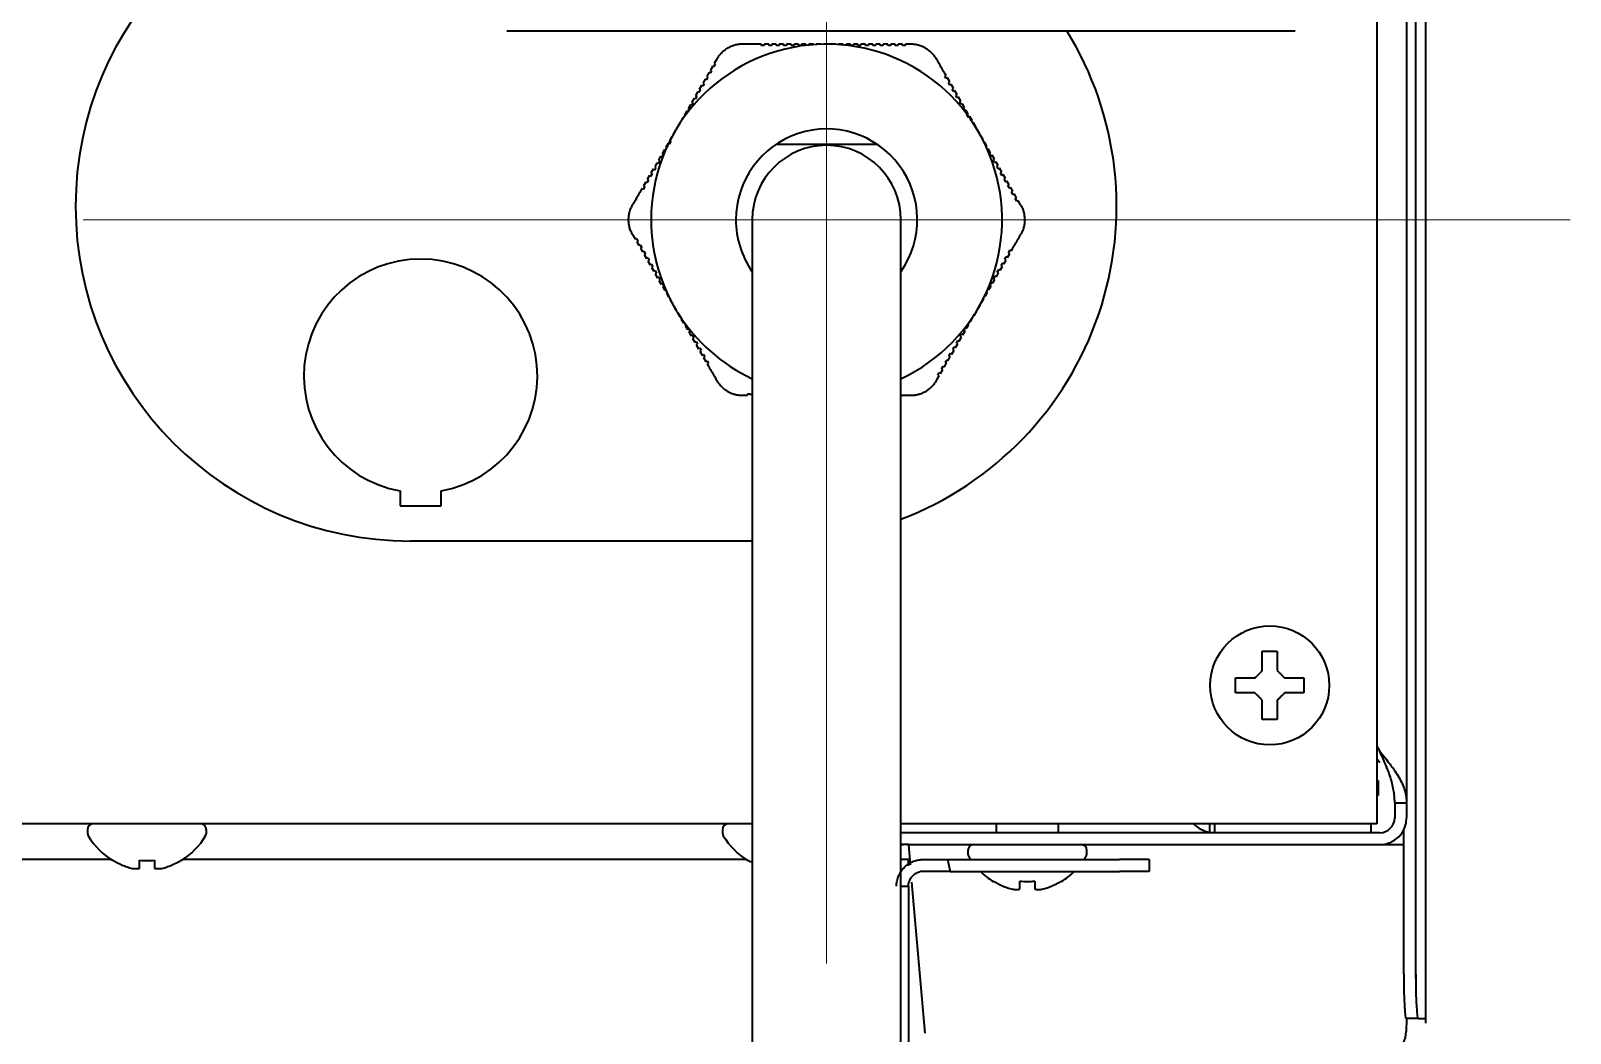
# Model space of a CAD drawing. Extents: x 6327 to 10269, y -393 to 3371.
# Drawn here: x 9085.6 to 9189.1, y 2583.9 to 2651.2 of the extents above; entities that cross this region are included whole.
import ezdxf

# ---------------------------------------------------------------- set-up
doc = ezdxf.new("R2010")
doc.units = 0
doc.header["$LTSCALE"] = 5
doc.layers.get('0').update_dxf_attribs({"linetype": 'CONTINUOUS', "lineweight": 0})
doc.layers.add('1', color=7, linetype='CONTINUOUS', true_color=0xffffff)

msp = doc.modelspace()

# ---------------------------------------------------------------- linework, layer by layer
at = {"color": 1}
for p, q in [((9139.07, 2688.53), (9139.07, 2588.53)), ((9089.07, 2638.53), (9189.07, 2638.53))]:
    msp.add_line(p, q, dxfattribs=at)
at = {"layer": '1', "color": 7, "linetype": 'Continuous', "lineweight": 35}
for p, q in [((9178.07, 3234.73), (9178.07, 2599.33)), ((9179.37, 2584.53), (9179.37, 3233.93)), ((9178.68, 3230.93), (9178.68, 2587.53)), ((9176.07, 2692.72), (9176.07, 2599.73)), ((9117.57, 2651.23), (9170.57, 2651.23)), ((9134.68, 2650.33), (9134.68, 2650.23)), ((9134.88, 2650.23), (9134.68, 2650.23)), ((9135.18, 2650.33), (9134.88, 2650.33)), ((9134.88, 2650.33), (9134.88, 2650.23)), ((9135.18, 2650.33), (9135.18, 2650.23)), ((9135.38, 2650.23), (9135.18, 2650.23)), ((9135.68, 2650.33), (9135.38, 2650.33)), ((9135.38, 2650.33), (9135.38, 2650.23)), ((9135.68, 2650.33), (9135.68, 2650.23)), ((9135.88, 2650.23), (9135.68, 2650.23)), ((9136.18, 2650.33), (9135.88, 2650.33)), ((9135.88, 2650.33), (9135.88, 2650.23)), ((9136.18, 2650.33), (9136.18, 2650.23)), ((9136.38, 2650.23), (9136.18, 2650.23)), ((9136.68, 2650.33), (9136.38, 2650.33)), ((9136.38, 2650.33), (9136.38, 2650.23)), ((9136.68, 2650.33), (9136.68, 2650.23)), ((9136.88, 2650.23), (9136.68, 2650.23)), ((9137.18, 2650.33), (9136.88, 2650.33)), ((9136.88, 2650.33), (9136.88, 2650.23)), ((9137.18, 2650.33), (9137.18, 2650.23)), ((9137.38, 2650.23), (9137.18, 2650.23)), ((9137.68, 2650.33), (9137.38, 2650.33)), ((9137.38, 2650.33), (9137.38, 2650.23)), ((9137.68, 2650.33), (9137.68, 2650.24)), ((9138.18, 2650.33), (9137.88, 2650.33)), ((9137.88, 2650.33), (9137.88, 2650.27)), ((9138.18, 2650.33), (9138.18, 2650.29)), ((9138.68, 2650.33), (9138.38, 2650.33)), ((9138.38, 2650.33), (9138.38, 2650.31)), ((9138.68, 2650.33), (9138.68, 2650.32)), ((9139.18, 2650.33), (9138.88, 2650.33)), ((9138.88, 2650.33), (9138.88, 2650.32)), ((9139.18, 2650.33), (9139.18, 2650.33)), ((9139.68, 2650.33), (9139.38, 2650.33)), ((9139.38, 2650.33), (9139.38, 2650.32)), ((9139.68, 2650.33), (9139.68, 2650.31)), ((9140.18, 2650.33), (9139.88, 2650.33)), ((9139.88, 2650.3), (9139.88, 2650.33)), ((9140.18, 2650.27), (9140.18, 2650.33)), ((9140.68, 2650.33), (9140.38, 2650.33)), ((9140.38, 2650.25), (9140.38, 2650.33)), ((9140.68, 2650.23), (9140.68, 2650.33)), ((9140.88, 2650.23), (9140.68, 2650.23)), ((9141.18, 2650.33), (9140.88, 2650.33)), ((9140.88, 2650.23), (9140.88, 2650.33)), ((9141.18, 2650.23), (9141.18, 2650.33)), ((9141.38, 2650.23), (9141.18, 2650.23)), ((9141.68, 2650.33), (9141.38, 2650.33)), ((9141.38, 2650.23), (9141.38, 2650.33)), ((9141.68, 2650.23), (9141.68, 2650.33)), ((9141.88, 2650.23), (9141.68, 2650.23)), ((9142.18, 2650.33), (9141.88, 2650.33)), ((9141.88, 2650.23), (9141.88, 2650.33)), ((9142.18, 2650.23), (9142.18, 2650.33)), ((9142.38, 2650.23), (9142.18, 2650.23)), ((9142.68, 2650.33), (9142.38, 2650.33)), ((9142.38, 2650.23), (9142.38, 2650.33)), ((9142.68, 2650.23), (9142.68, 2650.33)), ((9142.88, 2650.23), (9142.68, 2650.23)), ((9143.18, 2650.33), (9142.88, 2650.33)), ((9142.88, 2650.23), (9142.88, 2650.33)), ((9143.18, 2650.23), (9143.18, 2650.33)), ((9143.38, 2650.23), (9143.18, 2650.23)), ((9143.68, 2650.33), (9143.38, 2650.33)), ((9143.38, 2650.23), (9143.38, 2650.33)), ((9143.68, 2650.23), (9143.68, 2650.33)), ((9143.88, 2650.23), (9143.68, 2650.23)), ((9144.18, 2650.33), (9143.88, 2650.33)), ((9143.88, 2650.23), (9143.88, 2650.33)), ((9144.18, 2650.23), (9144.18, 2650.33)), ((9144.38, 2650.23), (9144.18, 2650.23)), ((9144.73, 2650.33), (9144.38, 2650.33)), ((9144.38, 2650.23), (9144.38, 2650.33)), ((9131.59, 2648.97), (9131.49, 2648.8)), ((9131.68, 2649.33), (9131.51, 2649.02)), ((9131.59, 2648.97), (9131.51, 2649.02)), ((9130.91, 2647.98), (9130.76, 2647.72)), ((9130.99, 2647.93), (9130.91, 2647.98)), ((9131.09, 2648.11), (9130.99, 2647.93)), ((9131.16, 2648.42), (9131.01, 2648.16)), ((9131.09, 2648.11), (9131.01, 2648.16)), ((9131.24, 2648.37), (9131.16, 2648.42)), ((9131.34, 2648.54), (9131.24, 2648.37)), ((9131.41, 2648.85), (9131.26, 2648.59)), ((9131.34, 2648.54), (9131.26, 2648.59)), ((9131.49, 2648.8), (9131.41, 2648.85)), ((9147.1, 2648.23), (9147.01, 2648.18)), ((9147.11, 2648.01), (9147.01, 2648.18)), ((9147.2, 2648.06), (9147.11, 2648.01)), ((9147.35, 2647.8), (9147.2, 2648.06)), ((9130.41, 2647.12), (9130.26, 2646.86)), ((9130.49, 2647.07), (9130.41, 2647.12)), ((9130.59, 2647.24), (9130.49, 2647.07)), ((9130.66, 2647.55), (9130.51, 2647.29)), ((9130.59, 2647.24), (9130.51, 2647.29)), ((9130.74, 2647.5), (9130.66, 2647.55)), ((9130.84, 2647.67), (9130.74, 2647.5)), ((9130.84, 2647.67), (9130.76, 2647.72)), ((9147.35, 2647.8), (9147.26, 2647.75)), ((9147.36, 2647.57), (9147.26, 2647.75)), ((9147.45, 2647.62), (9147.36, 2647.57)), ((9147.6, 2647.36), (9147.45, 2647.62)), ((9147.6, 2647.36), (9147.51, 2647.31)), ((9147.61, 2647.14), (9147.51, 2647.31)), ((9147.7, 2647.19), (9147.61, 2647.14)), ((9147.85, 2646.93), (9147.7, 2647.19)), ((9147.85, 2646.93), (9147.76, 2646.88)), ((9147.86, 2646.71), (9147.76, 2646.88)), ((9129.84, 2645.94), (9129.74, 2645.77)), ((9129.91, 2646.25), (9129.76, 2645.99)), ((9129.84, 2645.94), (9129.76, 2645.99)), ((9129.99, 2646.2), (9129.91, 2646.25)), ((9130.09, 2646.37), (9129.99, 2646.2)), ((9130.16, 2646.68), (9130.01, 2646.42)), ((9130.09, 2646.37), (9130.01, 2646.42)), ((9130.24, 2646.63), (9130.16, 2646.68)), ((9130.34, 2646.81), (9130.24, 2646.63)), ((9130.34, 2646.81), (9130.26, 2646.86)), ((9147.95, 2646.76), (9147.86, 2646.71)), ((9148.1, 2646.5), (9147.95, 2646.76)), ((9148.1, 2646.5), (9148.01, 2646.45)), ((9148.11, 2646.27), (9148.01, 2646.45)), ((9148.2, 2646.32), (9148.11, 2646.27)), ((9148.35, 2646.06), (9148.2, 2646.32)), ((9148.35, 2646.06), (9148.26, 2646.01)), ((9148.36, 2645.84), (9148.26, 2646.01)), ((9148.45, 2645.89), (9148.36, 2645.84)), ((9148.6, 2645.63), (9148.45, 2645.89)), ((9129.16, 2644.95), (9129.01, 2644.69)), ((9129.17, 2644.94), (9129.16, 2644.95)), ((9129.41, 2645.39), (9129.26, 2645.13)), ((9129.28, 2645.11), (9129.26, 2645.13)), ((9129.45, 2645.36), (9129.41, 2645.39)), ((9129.66, 2645.82), (9129.51, 2645.56)), ((9129.57, 2645.52), (9129.51, 2645.56)), ((9129.74, 2645.77), (9129.66, 2645.82)), ((9148.6, 2645.63), (9148.51, 2645.58)), ((9148.61, 2645.41), (9148.51, 2645.58)), ((9148.7, 2645.46), (9148.64, 2645.43)), ((9148.85, 2645.2), (9148.7, 2645.46)), ((9148.85, 2645.2), (9148.82, 2645.18)), ((9148.95, 2645.03), (9148.93, 2645.02)), ((9149.1, 2644.77), (9148.95, 2645.03)), ((9128.59, 2643.78), (9128.49, 2643.6)), ((9128.66, 2644.09), (9128.51, 2643.83)), ((9128.51, 2643.83), (9128.59, 2643.78)), ((9128.66, 2644.09), (9128.66, 2644.08)), ((9128.91, 2644.52), (9128.76, 2644.26)), ((9128.76, 2644.26), (9128.76, 2644.26)), ((9128.91, 2644.52), (9128.91, 2644.52)), ((9129.01, 2644.69), (9129.01, 2644.69)), ((9149.1, 2644.77), (9149.09, 2644.76)), ((9149.2, 2644.59), (9149.19, 2644.59)), ((9149.35, 2644.33), (9149.2, 2644.59)), ((9149.35, 2644.33), (9149.35, 2644.33)), ((9149.45, 2644.16), (9149.44, 2644.16)), ((9149.6, 2643.9), (9149.45, 2644.16)), ((9149.58, 2643.89), (9149.6, 2643.9)), ((9127.91, 2642.79), (9127.76, 2642.53)), ((9127.91, 2642.79), (9127.99, 2642.74)), ((9128.09, 2642.91), (9127.99, 2642.74)), ((9128.16, 2643.22), (9128.01, 2642.96)), ((9128.01, 2642.96), (9128.09, 2642.91)), ((9128.16, 2643.22), (9128.23, 2643.18)), ((9128.41, 2643.65), (9128.26, 2643.39)), ((9128.26, 2643.39), (9128.31, 2643.36)), ((9128.41, 2643.65), (9128.49, 2643.6)), ((9142.49, 2643.58), (9135.65, 2643.58)), ((9149.67, 2643.71), (9149.7, 2643.73)), ((9149.85, 2643.47), (9149.7, 2643.73)), ((9149.8, 2643.44), (9149.85, 2643.47)), ((9149.88, 2643.26), (9149.95, 2643.29)), ((9150.1, 2643.03), (9149.95, 2643.29)), ((9150.01, 2642.98), (9150.1, 2643.03)), ((9150.11, 2642.81), (9150.01, 2642.98)), ((9150.11, 2642.81), (9150.2, 2642.86)), ((9150.35, 2642.6), (9150.2, 2642.86)), ((9127.41, 2641.92), (9127.26, 2641.66)), ((9127.41, 2641.92), (9127.49, 2641.87)), ((9127.59, 2642.04), (9127.49, 2641.87)), ((9127.66, 2642.35), (9127.51, 2642.09)), ((9127.51, 2642.09), (9127.59, 2642.04)), ((9127.66, 2642.35), (9127.74, 2642.3)), ((9127.84, 2642.48), (9127.74, 2642.3)), ((9127.76, 2642.53), (9127.84, 2642.48)), ((9150.26, 2642.55), (9150.35, 2642.6)), ((9150.36, 2642.38), (9150.26, 2642.55)), ((9150.36, 2642.38), (9150.45, 2642.43)), ((9150.6, 2642.17), (9150.45, 2642.43)), ((9150.51, 2642.12), (9150.6, 2642.17)), ((9150.61, 2641.94), (9150.51, 2642.12)), ((9150.61, 2641.94), (9150.7, 2641.99)), ((9150.85, 2641.73), (9150.7, 2641.99)), ((9150.76, 2641.68), (9150.85, 2641.73)), ((9126.84, 2640.75), (9126.74, 2640.57)), ((9126.91, 2641.06), (9126.76, 2640.8)), ((9126.76, 2640.8), (9126.84, 2640.75)), ((9126.91, 2641.06), (9126.99, 2641.01)), ((9127.09, 2641.18), (9126.99, 2641.01)), ((9127.16, 2641.49), (9127.01, 2641.23)), ((9127.01, 2641.23), (9127.09, 2641.18)), ((9127.16, 2641.49), (9127.24, 2641.44)), ((9127.34, 2641.61), (9127.24, 2641.44)), ((9127.26, 2641.66), (9127.34, 2641.61)), ((9150.86, 2641.51), (9150.76, 2641.68)), ((9150.86, 2641.51), (9150.95, 2641.56)), ((9151.1, 2641.3), (9150.95, 2641.56)), ((9151.01, 2641.25), (9151.1, 2641.3)), ((9151.11, 2641.08), (9151.01, 2641.25)), ((9151.11, 2641.08), (9151.2, 2641.13)), ((9151.35, 2640.87), (9151.2, 2641.13)), ((9151.26, 2640.82), (9151.35, 2640.87)), ((9151.36, 2640.65), (9151.26, 2640.82)), ((9151.36, 2640.65), (9151.45, 2640.7)), ((9151.6, 2640.44), (9151.45, 2640.7)), ((9126.66, 2640.62), (9126.74, 2640.57)), ((9151.51, 2640.39), (9151.6, 2640.44)), ((9151.61, 2640.21), (9151.51, 2640.39)), ((9151.61, 2640.21), (9151.7, 2640.26)), ((9151.85, 2640), (9151.7, 2640.26)), ((9151.76, 2639.95), (9151.85, 2640)), ((9151.86, 2639.78), (9151.76, 2639.95)), ((9151.86, 2639.78), (9151.95, 2639.83)), ((9152.12, 2639.53), (9151.95, 2639.83)), ((9134.07, 2638.53), (9134.07, 2588.53)), ((9144.07, 2588.53), (9144.07, 2638.53)), ((9126.02, 2637.53), (9126.2, 2637.22)), ((9126.29, 2637.27), (9126.2, 2637.22)), ((9126.29, 2637.27), (9126.39, 2637.1)), ((9126.39, 2637.1), (9126.3, 2637.05)), ((9126.3, 2637.05), (9126.45, 2636.79)), ((9126.54, 2636.84), (9126.45, 2636.79)), ((9126.54, 2636.84), (9126.64, 2636.67)), ((9126.64, 2636.67), (9126.55, 2636.62)), ((9126.55, 2636.62), (9126.7, 2636.36)), ((9126.79, 2636.41), (9126.7, 2636.36)), ((9126.79, 2636.41), (9126.89, 2636.23)), ((9126.89, 2636.23), (9126.8, 2636.18)), ((9126.8, 2636.18), (9126.95, 2635.92)), ((9127.04, 2635.97), (9126.95, 2635.92)), ((9127.04, 2635.97), (9127.14, 2635.8)), ((9127.14, 2635.8), (9127.05, 2635.75)), ((9127.05, 2635.75), (9127.2, 2635.49)), ((9127.29, 2635.54), (9127.2, 2635.49)), ((9127.29, 2635.54), (9127.39, 2635.37)), ((9150.8, 2635.44), (9150.9, 2635.61)), ((9150.99, 2635.56), (9150.9, 2635.61)), ((9150.99, 2635.56), (9151.14, 2635.82)), ((9151.05, 2635.87), (9151.15, 2636.05)), ((9151.14, 2635.82), (9151.05, 2635.87)), ((9151.24, 2636), (9151.15, 2636.05)), ((9151.24, 2636), (9151.39, 2636.26)), ((9151.3, 2636.31), (9151.4, 2636.48)), ((9151.39, 2636.26), (9151.3, 2636.31)), ((9151.49, 2636.43), (9151.4, 2636.48)), ((9127.39, 2635.37), (9127.3, 2635.32)), ((9127.3, 2635.32), (9127.45, 2635.06)), ((9127.54, 2635.11), (9127.45, 2635.06)), ((9127.54, 2635.11), (9127.64, 2634.93)), ((9127.64, 2634.93), (9127.55, 2634.88)), ((9127.55, 2634.88), (9127.7, 2634.62)), ((9127.79, 2634.67), (9127.7, 2634.62)), ((9127.79, 2634.67), (9127.89, 2634.5)), ((9127.89, 2634.5), (9127.8, 2634.45)), ((9127.8, 2634.45), (9127.95, 2634.19)), ((9150.24, 2634.26), (9150.39, 2634.52)), ((9150.3, 2634.57), (9150.4, 2634.75)), ((9150.39, 2634.52), (9150.3, 2634.57)), ((9150.49, 2634.7), (9150.4, 2634.75)), ((9150.49, 2634.7), (9150.64, 2634.96)), ((9150.55, 2635.01), (9150.65, 2635.18)), ((9150.64, 2634.96), (9150.55, 2635.01)), ((9150.74, 2635.13), (9150.65, 2635.18)), ((9150.74, 2635.13), (9150.89, 2635.39)), ((9150.89, 2635.39), (9150.8, 2635.44)), ((9128.04, 2634.24), (9127.95, 2634.19)), ((9128.04, 2634.24), (9128.14, 2634.07)), ((9128.14, 2634.07), (9128.05, 2634.02)), ((9128.05, 2634.02), (9128.2, 2633.76)), ((9128.26, 2633.8), (9128.2, 2633.76)), ((9128.34, 2633.61), (9128.3, 2633.59)), ((9128.3, 2633.59), (9128.45, 2633.33)), ((9149.74, 2633.4), (9149.71, 2633.42)), ((9149.74, 2633.4), (9149.89, 2633.66)), ((9149.89, 2633.66), (9149.84, 2633.69)), ((9149.99, 2633.83), (9149.92, 2633.87)), ((9149.99, 2633.83), (9150.14, 2634.09)), ((9150.05, 2634.14), (9150.15, 2634.31)), ((9150.14, 2634.09), (9150.05, 2634.14)), ((9150.24, 2634.26), (9150.15, 2634.31)), ((9128.47, 2633.34), (9128.45, 2633.33)), ((9128.56, 2633.16), (9128.55, 2633.15)), ((9128.55, 2633.15), (9128.7, 2632.89)), ((9128.7, 2632.89), (9128.7, 2632.89)), ((9128.8, 2632.72), (9128.8, 2632.72)), ((9128.8, 2632.72), (9128.95, 2632.46)), ((9128.95, 2632.46), (9128.95, 2632.46)), ((9149.24, 2632.53), (9149.39, 2632.79)), ((9149.24, 2632.53), (9149.24, 2632.53)), ((9149.39, 2632.79), (9149.39, 2632.79)), ((9149.49, 2632.97), (9149.48, 2632.97)), ((9149.49, 2632.97), (9149.64, 2633.23)), ((9149.64, 2633.23), (9149.62, 2633.24)), ((9129.05, 2632.29), (9129.06, 2632.29)), ((9129.05, 2632.29), (9129.2, 2632.03)), ((9129.2, 2632.03), (9129.22, 2632.04)), ((9129.3, 2631.85), (9129.33, 2631.87)), ((9129.3, 2631.85), (9129.45, 2631.59)), ((9129.45, 2631.59), (9129.5, 2631.62)), ((9129.55, 2631.42), (9129.62, 2631.46)), ((9129.55, 2631.42), (9129.7, 2631.16)), ((9148.49, 2631.23), (9148.64, 2631.49)), ((9148.57, 2631.53), (9148.64, 2631.49)), ((9148.69, 2631.69), (9148.74, 2631.67)), ((9148.74, 2631.67), (9148.89, 2631.93)), ((9148.86, 2631.94), (9148.89, 2631.93)), ((9148.9, 2632.15), (9148.99, 2632.1)), ((9148.99, 2632.1), (9149.14, 2632.36)), ((9149.14, 2632.36), (9149.13, 2632.36)), ((9129.7, 2631.16), (9129.79, 2631.21)), ((9129.79, 2631.21), (9129.89, 2631.04)), ((9129.8, 2630.99), (9129.89, 2631.04)), ((9129.8, 2630.99), (9129.95, 2630.73)), ((9129.95, 2630.73), (9130.04, 2630.78)), ((9130.04, 2630.78), (9130.14, 2630.6)), ((9130.05, 2630.55), (9130.14, 2630.6)), ((9130.05, 2630.55), (9130.2, 2630.29)), ((9130.2, 2630.29), (9130.29, 2630.34)), ((9130.29, 2630.34), (9130.39, 2630.17)), ((9147.8, 2630.24), (9147.9, 2630.42)), ((9147.9, 2630.42), (9147.99, 2630.37)), ((9147.99, 2630.37), (9148.14, 2630.63)), ((9148.05, 2630.68), (9148.15, 2630.85)), ((9148.05, 2630.68), (9148.14, 2630.63)), ((9148.15, 2630.85), (9148.24, 2630.8)), ((9148.24, 2630.8), (9148.39, 2631.06)), ((9148.3, 2631.11), (9148.4, 2631.28)), ((9148.3, 2631.11), (9148.39, 2631.06)), ((9148.4, 2631.28), (9148.49, 2631.23)), ((9130.3, 2630.12), (9130.39, 2630.17)), ((9130.3, 2630.12), (9130.45, 2629.86)), ((9130.45, 2629.86), (9130.54, 2629.91)), ((9130.54, 2629.91), (9130.64, 2629.74)), ((9130.55, 2629.69), (9130.64, 2629.74)), ((9130.55, 2629.69), (9130.7, 2629.43)), ((9130.7, 2629.43), (9130.79, 2629.48)), ((9130.79, 2629.48), (9130.89, 2629.31)), ((9130.8, 2629.26), (9130.89, 2629.31)), ((9147.24, 2629.07), (9147.39, 2629.33)), ((9147.3, 2629.38), (9147.4, 2629.55)), ((9147.3, 2629.38), (9147.39, 2629.33)), ((9147.4, 2629.55), (9147.49, 2629.5)), ((9147.49, 2629.5), (9147.64, 2629.76)), ((9147.55, 2629.81), (9147.65, 2629.98)), ((9147.55, 2629.81), (9147.64, 2629.76)), ((9147.65, 2629.98), (9147.74, 2629.93)), ((9147.74, 2629.93), (9147.89, 2630.19)), ((9147.8, 2630.24), (9147.89, 2630.19)), ((9130.8, 2629.26), (9130.95, 2629)), ((9130.95, 2629), (9131.04, 2629.05)), ((9131.04, 2629.05), (9131.14, 2628.87)), ((9131.05, 2628.82), (9131.14, 2628.87)), ((9146.55, 2628.08), (9146.65, 2628.25)), ((9146.65, 2628.25), (9146.74, 2628.2)), ((9146.74, 2628.2), (9146.89, 2628.46)), ((9146.8, 2628.51), (9146.9, 2628.69)), ((9146.8, 2628.51), (9146.89, 2628.46)), ((9146.9, 2628.69), (9146.99, 2628.64)), ((9146.99, 2628.64), (9147.14, 2628.9)), ((9147.05, 2628.95), (9147.15, 2629.12)), ((9147.05, 2628.95), (9147.14, 2628.9)), ((9147.15, 2629.12), (9147.24, 2629.07)), ((9146.46, 2627.73), (9146.64, 2628.03)), ((9146.55, 2628.08), (9146.64, 2628.03)), ((9133.41, 2626.73), (9133.76, 2626.73)), ((9133.76, 2626.83), (9133.76, 2626.73)), ((9133.76, 2626.83), (9133.96, 2626.83)), ((9133.96, 2626.83), (9133.96, 2626.73)), ((9110.4, 2620.3), (9110.4, 2619.3)), ((9113.15, 2619.3), (9113.15, 2620.3)), ((9110.4, 2619.3), (9113.15, 2619.3)), ((9134.07, 2616.93), (9111.07, 2616.93)), ((9166.57, 2607.23), (9166.57, 2607.73)), ((9171.17, 2607.73), (9171.17, 2607.23)), ((9166.57, 2606.73), (9166.57, 2607.23)), ((9171.17, 2607.23), (9171.17, 2606.73)), ((9176.07, 2603.14), (9176.27, 2602.79)), ((9176.27, 2602.03), (9176.07, 2602.3)), ((9176.07, 2600.83), (9176.17, 2600.83)), ((9176.17, 2600.83), (9176.17, 2599.83)), ((9176.17, 2599.83), (9176.07, 2599.83)), ((9176.07, 2599.73), (9176.07, 2597.93)), ((9177.27, 2599.33), (9177.27, 2598.33)), ((9177.27, 2599.33), (9178.07, 2599.33)), ((9178.07, 2599.33), (9178.07, 2598.33)), ((9134.06, 2597.93), (8717.37, 2597.93)), ((9089.37, 2597.53), (9089.37, 2597.33)), ((9097.37, 2597.33), (9097.37, 2597.53)), ((9132.07, 2597.53), (9132.07, 2597.33)), ((9176.07, 2597.93), (9144.06, 2597.93)), ((9144.57, 2597.33), (9144.07, 2597.33)), ((9176.27, 2597.33), (9144.57, 2597.33)), ((9150.47, 2597.93), (9150.47, 2597.33)), ((9154.67, 2597.33), (9154.67, 2597.93)), ((9165.17, 2597.33), (9165.17, 2597.93)), ((9175.67, 2597.93), (9175.67, 2597.33)), ((9177.88, 2587.83), (9177.88, 2597.53)), ((9144.57, 2596.53), (9144.07, 2596.53)), ((9144.57, 2596.53), (9144.69, 2595.17)), ((9144.57, 2596.53), (9176.27, 2596.53)), ((9176.27, 2596.53), (9177.88, 2596.53)), ((9090.94, 2595.53), (8834.5, 2595.53)), ((9091.07, 2595.45), (9091.07, 2595.48)), ((9095.67, 2595.48), (9095.67, 2595.45)), ((9133.64, 2595.53), (9095.79, 2595.53)), ((9133.77, 2595.45), (9133.77, 2595.48)), ((9144.57, 2595.53), (9144.07, 2595.53)), ((9144.57, 2595.1), (9144.57, 2595.53)), ((9147.21, 2595.53), (9158.77, 2595.53)), ((9148.57, 2596.13), (9148.57, 2595.93)), ((9156.57, 2595.93), (9156.57, 2596.13)), ((9160.77, 2595.53), (9158.77, 2595.53)), ((9160.77, 2595.53), (9160.77, 2594.73)), ((9147.39, 2594.73), (9158.77, 2594.73)), ((9150.27, 2594.05), (9150.27, 2594.08)), ((9154.87, 2594.08), (9154.87, 2594.05)), ((9160.77, 2594.73), (9158.77, 2594.73)), ((9144.07, 2593.73), (9144.57, 2593.73)), ((9144.57, 2593.73), (9144.57, 2582.33)), ((9144.79, 2594), (9145.68, 2583.85)), ((9134.07, 2588.53), (9134.07, 2568.53)), ((9144.07, 2568.53), (9144.07, 2588.53)), ((9178.84, 2584.83), (9178.04, 2584.83)), ((9178.06, 2583.95), (9178.09, 2584.83)), ((9178.84, 2584.83), (9179.37, 2584.83)), ((9179.37, 2584.83), (9179.37, 2584.83)), ((9178.06, 2583.95), (9178.06, 2583.96))]:
    msp.add_line(p, q, dxfattribs=at)
msp.add_circle((9168.87, 2607.23), 4, dxfattribs=at)
for centre, radius, start, end in [((9111.07, 2639.43), 22.5, 90, 270), ((9136.07, 2639.43), 22.5, 290.8294, 31.6294), ((9139.07, 2638.53), 11.8, 295.0707, 180), ((9139.07, 2638.53), 6.1, 325.0574, 180), ((9139.07, 2638.53), 5, 360, 179.9999), ((9139.07, 2638.53), 11.8, 180, 244.935), ((9139.07, 2638.53), 6.1, 180, 214.9482), ((9111.77, 2628.03), 7.85, 280.0879, 259.9121), ((9176.27, 2598.33), 1.8, 270, 0), ((9176.27, 2598.33), 1, 270, 0), ((9089.77, 2597.53), 0.4, 90, 180), ((9089.77, 2597.33), 0.4, 180, 210.3012), ((9096.97, 2597.53), 0.4, 0, 90), ((9096.97, 2597.33), 0.4, 329.6988, 0), ((9132.47, 2597.53), 0.4, 90, 180), ((9132.47, 2597.33), 0.4, 180, 210.3012), ((9165.17, 2599.33), 2, 224.4275, 260.5484), ((9093.57, 2599.55), 4.8, 210.3012, 238.6273), ((9093.17, 2599.55), 4.8, 301.3727, 329.6988), ((9136.27, 2599.55), 4.8, 210.3012, 238.6273), ((9144.37, 2595.53), 1, 90, 107.458), ((9148.97, 2596.13), 0.4, 90, 180), ((9156.17, 2596.13), 0.4, 0, 90), ((9176.99, 2601.78), 30.43, 191.8542, 193.3979), ((9148.97, 2595.93), 0.4, 180, 210.3012), ((9152.77, 2598.15), 4.8, 210.3012, 213.0819), ((9152.37, 2598.15), 4.8, 326.9181, 329.6988), ((9156.17, 2595.93), 0.4, 329.6988, 0), ((9152.77, 2598.15), 4.8, 225.4383, 238.6273), ((9152.37, 2598.15), 4.8, 301.3727, 314.5617)]:
    msp.add_arc(centre, radius, start, end, dxfattribs=at)
for centre, major_axis, ratio, start_param, end_param in [((9178.04, 2587.83), (0, -3), 0.052336, 4.712389, 6.283185), ((9178.84, 2587.83), (0, 3), 0.052336, 1.570796, 3.141593), ((9176, 2584.03), (2.05, 0), 0.974464, 4.712389, 6.248279)]:
    msp.add_ellipse(centre, major_axis=major_axis, ratio=ratio, start_param=start_param, end_param=end_param, dxfattribs=at)
for points, knots in [([(9133.41, 2650.33), (9133.33, 2650.33), (9133.25, 2650.32), (9133.08, 2650.3), (9132.99, 2650.28), (9132.89, 2650.26), (9132.87, 2650.25), (9132.82, 2650.24), (9132.76, 2650.22), (9132.7, 2650.19), (9132.57, 2650.14), (9132.49, 2650.1), (9132.4, 2650.05), (9132.38, 2650.04), (9132.34, 2650.01), (9132.28, 2649.98), (9132.23, 2649.94), (9132.12, 2649.85), (9132.06, 2649.8), (9131.98, 2649.72), (9131.96, 2649.7), (9131.93, 2649.67), (9131.89, 2649.62), (9131.85, 2649.57), (9131.77, 2649.47), (9131.72, 2649.4), (9131.68, 2649.33)], [0, 0, 0, 0, 0.125, 0.125, 0.25, 0.25, 0.28125, 0.28125, 0.3125, 0.375, 0.375, 0.5, 0.5, 0.53125, 0.53125, 0.5625, 0.625, 0.625, 0.75, 0.75, 0.78125, 0.78125, 0.8125, 0.875, 0.875, 1, 1, 1, 1]), ([(9146.46, 2649.33), (9146.42, 2649.4), (9146.37, 2649.47), (9146.27, 2649.6), (9146.22, 2649.67), (9146.14, 2649.75), (9146.12, 2649.76), (9146.09, 2649.79), (9146.04, 2649.84), (9145.99, 2649.88), (9145.88, 2649.96), (9145.81, 2650.01), (9145.71, 2650.07), (9145.69, 2650.08), (9145.65, 2650.1), (9145.59, 2650.13), (9145.53, 2650.16), (9145.41, 2650.21), (9145.32, 2650.24), (9145.22, 2650.27), (9145.2, 2650.27), (9145.15, 2650.28), (9145.09, 2650.29), (9145.02, 2650.3), (9144.9, 2650.32), (9144.81, 2650.33), (9144.73, 2650.33)], [0, 0, 0, 0, 0.125, 0.125, 0.25, 0.25, 0.28125, 0.28125, 0.3125, 0.375, 0.375, 0.5, 0.5, 0.53125, 0.53125, 0.5625, 0.625, 0.625, 0.75, 0.75, 0.78125, 0.78125, 0.8125, 0.875, 0.875, 1, 1, 1, 1]), ([(9126.02, 2637.53), (9125.98, 2637.6), (9125.95, 2637.67), (9125.88, 2637.83), (9125.85, 2637.91), (9125.82, 2638.02), (9125.82, 2638.04), (9125.81, 2638.08), (9125.79, 2638.15), (9125.78, 2638.21), (9125.76, 2638.35), (9125.76, 2638.44), (9125.76, 2638.62), (9125.76, 2638.71), (9125.79, 2638.88), (9125.8, 2638.97), (9125.83, 2639.08), (9125.84, 2639.1), (9125.85, 2639.14), (9125.87, 2639.2), (9125.9, 2639.26), (9125.95, 2639.38), (9125.98, 2639.45), (9126.02, 2639.53)], [0, 0, 0, 0, 0.125, 0.125, 0.25, 0.25, 0.28125, 0.28125, 0.3125, 0.375, 0.375, 0.5, 0.5, 0.625, 0.625, 0.75, 0.75, 0.78125, 0.78125, 0.8125, 0.875, 0.875, 1, 1, 1, 1]), ([(9152.12, 2639.53), (9152.16, 2639.45), (9152.2, 2639.38), (9152.27, 2639.22), (9152.29, 2639.14), (9152.32, 2639.03), (9152.33, 2639.01), (9152.34, 2638.97), (9152.35, 2638.9), (9152.36, 2638.84), (9152.38, 2638.71), (9152.39, 2638.62), (9152.39, 2638.44), (9152.38, 2638.35), (9152.36, 2638.17), (9152.34, 2638.08), (9152.31, 2637.98), (9152.31, 2637.96), (9152.29, 2637.91), (9152.27, 2637.85), (9152.25, 2637.79), (9152.2, 2637.67), (9152.16, 2637.6), (9152.12, 2637.53)], [0, 0, 0, 0, 0.125, 0.125, 0.25, 0.25, 0.28125, 0.28125, 0.3125, 0.375, 0.375, 0.5, 0.5, 0.625, 0.625, 0.75, 0.75, 0.78125, 0.78125, 0.8125, 0.875, 0.875, 1, 1, 1, 1]), ([(9131.68, 2627.73), (9131.72, 2627.65), (9131.77, 2627.58), (9131.87, 2627.45), (9131.93, 2627.38), (9132.01, 2627.3), (9132.02, 2627.29), (9132.06, 2627.26), (9132.1, 2627.21), (9132.16, 2627.17), (9132.26, 2627.09), (9132.34, 2627.04), (9132.43, 2626.98), (9132.45, 2626.97), (9132.49, 2626.95), (9132.55, 2626.92), (9132.61, 2626.89), (9132.74, 2626.84), (9132.82, 2626.81), (9132.93, 2626.79), (9132.95, 2626.78), (9132.99, 2626.77), (9133.06, 2626.76), (9133.12, 2626.75), (9133.25, 2626.73), (9133.33, 2626.73), (9133.41, 2626.73)], [0, 0, 0, 0, 0.125, 0.125, 0.25, 0.25, 0.28125, 0.28125, 0.3125, 0.375, 0.375, 0.5, 0.5, 0.53125, 0.53125, 0.5625, 0.625, 0.625, 0.75, 0.75, 0.78125, 0.78125, 0.8125, 0.875, 0.875, 1, 1, 1, 1]), ([(9144.73, 2626.73), (9144.81, 2626.73), (9144.9, 2626.73), (9145.07, 2626.75), (9145.15, 2626.77), (9145.26, 2626.8), (9145.28, 2626.8), (9145.32, 2626.82), (9145.39, 2626.84), (9145.45, 2626.86), (9145.57, 2626.91), (9145.65, 2626.95), (9145.75, 2627), (9145.77, 2627.02), (9145.81, 2627.04), (9145.86, 2627.08), (9145.92, 2627.12), (9146.02, 2627.2), (9146.09, 2627.26), (9146.17, 2627.34), (9146.18, 2627.35), (9146.21, 2627.38), (9146.26, 2627.43), (9146.3, 2627.48), (9146.37, 2627.58), (9146.42, 2627.65), (9146.46, 2627.73)], [0, 0, 0, 0, 0.125, 0.125, 0.25, 0.25, 0.28125, 0.28125, 0.3125, 0.375, 0.375, 0.5, 0.5, 0.53125, 0.53125, 0.5625, 0.625, 0.625, 0.75, 0.75, 0.78125, 0.78125, 0.8125, 0.875, 0.875, 1, 1, 1, 1]), ([(9144.07, 2626.73), (9144.15, 2626.73), (9144.37, 2626.73), (9144.59, 2626.73), (9144.73, 2626.73)], [0, 0, 0, 0, 0.349241, 1, 1, 1, 1]), ([(9169.37, 2609.53), (9169.37, 2609.32), (9169.37, 2609.11), (9169.37, 2608.79), (9169.37, 2608.68), (9169.37, 2608.45), (9169.37, 2608.34), (9169.37, 2608.23)], [0, 0, 0, 0, 0.5, 0.5, 0.75, 0.75, 1, 1, 1, 1]), ([(9166.57, 2607.73), (9166.78, 2607.73), (9166.99, 2607.73), (9167.31, 2607.73), (9167.42, 2607.73), (9167.64, 2607.73), (9167.76, 2607.73), (9167.87, 2607.73)], [0, 0, 0, 0, 0.5, 0.5, 0.75, 0.75, 1, 1, 1, 1]), ([(9171.17, 2606.73), (9170.97, 2606.73), (9170.76, 2606.73), (9170.44, 2606.73), (9170.33, 2606.73), (9170.1, 2606.73), (9169.99, 2606.73), (9169.87, 2606.73)], [0, 0, 0, 0, 0.5, 0.5, 0.75, 0.75, 1, 1, 1, 1]), ([(9168.37, 2604.93), (9168.37, 2605.13), (9168.37, 2605.34), (9168.37, 2605.66), (9168.37, 2605.77), (9168.37, 2606), (9168.37, 2606.11), (9168.37, 2606.23)], [0, 0, 0, 0, 0.5, 0.5, 0.75, 0.75, 1, 1, 1, 1]), ([(9177.27, 2599.33), (9177.27, 2599.36), (9177.27, 2599.4), (9177.27, 2599.47), (9177.27, 2599.51), (9177.26, 2599.62), (9177.26, 2599.69), (9177.24, 2599.91), (9177.22, 2600.05), (9177.15, 2600.48), (9177.07, 2600.77), (9176.89, 2601.35), (9176.78, 2601.64), (9176.6, 2602.07), (9176.53, 2602.21), (9176.44, 2602.43), (9176.4, 2602.5), (9176.34, 2602.65), (9176.31, 2602.72), (9176.27, 2602.79)], [0, 0, 0, 0, 0.03125, 0.03125, 0.0625, 0.0625, 0.125, 0.125, 0.25, 0.25, 0.5, 0.5, 0.75, 0.75, 0.875, 0.875, 0.9375, 0.9375, 1, 1, 1, 1]), ([(9176.27, 2602.79), (9176.3, 2602.75), (9176.33, 2602.72), (9176.39, 2602.65), (9176.48, 2602.54), (9176.57, 2602.43), (9176.74, 2602.21), (9176.85, 2602.07), (9177.01, 2601.85), (9177.07, 2601.78), (9177.15, 2601.67), (9177.17, 2601.64), (9177.22, 2601.57), (9177.25, 2601.53), (9177.37, 2601.35), (9177.46, 2601.2), (9177.63, 2600.91), (9177.71, 2600.77), (9177.84, 2600.48), (9177.89, 2600.34), (9177.96, 2600.12), (9177.98, 2600.05), (9178, 2599.94), (9178.01, 2599.9), (9178.03, 2599.83), (9178.03, 2599.79), (9178.06, 2599.61), (9178.07, 2599.47), (9178.07, 2599.33)], [0, 0, 0, 0, 0.03125, 0.03125, 0.0625, 0.125, 0.125, 0.25, 0.25, 0.3125, 0.3125, 0.34375, 0.34375, 0.375, 0.375, 0.5, 0.5, 0.625, 0.625, 0.75, 0.75, 0.8125, 0.8125, 0.84375, 0.84375, 0.875, 0.875, 1, 1, 1, 1]), ([(9164.84, 2597.35), (9164.84, 2597.37), (9164.84, 2597.42), (9164.84, 2597.48), (9164.84, 2597.55), (9164.84, 2597.61), (9164.84, 2597.67), (9164.84, 2597.73), (9164.84, 2597.78), (9164.84, 2597.83), (9164.84, 2597.88), (9164.84, 2597.91), (9164.84, 2597.93)], [0, 0, 0, 0, 0.113357, 0.226731, 0.340112, 0.453494, 0.566866, 0.655927, 0.744963, 0.833963, 0.92291, 1, 1, 1, 1]), ([(9091.07, 2595.48), (9091.28, 2595.36), (9091.49, 2595.25), (9091.81, 2595.11), (9091.92, 2595.07), (9092.14, 2594.99), (9092.26, 2594.96), (9092.37, 2594.93)], [0, 0, 0, 0, 0.5, 0.5, 0.75, 0.75, 1, 1, 1, 1]), ([(9093.87, 2595.48), (9093.87, 2595.36), (9093.87, 2595.25), (9093.87, 2595.11), (9093.87, 2595.07), (9093.87, 2594.99), (9093.87, 2594.96), (9093.87, 2594.93)], [0, 0, 0, 0, 0.5, 0.5, 0.75, 0.75, 1, 1, 1, 1]), ([(9143.77, 2593.73), (9143.77, 2593.83), (9143.78, 2593.93), (9143.82, 2594.14), (9143.84, 2594.24), (9143.91, 2594.43), (9143.96, 2594.52), (9144.06, 2594.7), (9144.12, 2594.79), (9144.25, 2594.95), (9144.32, 2595.02), (9144.48, 2595.16), (9144.56, 2595.22), (9144.74, 2595.32), (9144.83, 2595.37), (9145.02, 2595.44), (9145.12, 2595.47), (9145.22, 2595.49)], [0, 0, 0, 0, 0.125, 0.125, 0.25, 0.25, 0.375, 0.375, 0.5, 0.5, 0.625, 0.625, 0.75, 0.75, 0.875, 0.875, 1, 1, 1, 1]), ([(9145.22, 2595.49), (9145.24, 2595.49), (9145.26, 2595.5), (9145.3, 2595.51), (9145.33, 2595.51), (9145.38, 2595.52), (9145.42, 2595.52), (9145.47, 2595.52), (9145.49, 2595.52), (9145.53, 2595.53), (9145.55, 2595.53), (9145.57, 2595.53)], [0, 0, 0, 0, 0.25, 0.25, 0.5, 0.5, 0.75, 0.75, 0.875, 0.875, 1, 1, 1, 1]), ([(9145.57, 2595.53), (9145.62, 2595.53), (9145.67, 2595.53), (9145.78, 2595.53), (9145.84, 2595.53), (9145.93, 2595.53), (9145.98, 2595.53), (9146.02, 2595.53), (9146.06, 2595.53), (9146.07, 2595.53), (9146.16, 2595.53), (9146.23, 2595.53), (9146.37, 2595.53), (9146.44, 2595.53), (9146.55, 2595.53), (9146.6, 2595.53), (9146.66, 2595.53), (9146.7, 2595.53), (9146.72, 2595.53), (9146.82, 2595.53), (9146.97, 2595.53), (9147.13, 2595.53), (9147.21, 2595.53)], [0, 0, 0, 0, 0.125, 0.125, 0.25, 0.25, 0.3125, 0.34375, 0.34375, 0.375, 0.375, 0.5, 0.5, 0.625, 0.625, 0.6875, 0.71875, 0.71875, 0.75, 0.75, 0.875, 1, 1, 1, 1]), ([(9144.57, 2593.73), (9144.57, 2593.83), (9144.61, 2594.04), (9144.75, 2594.32), (9144.98, 2594.55), (9145.19, 2594.66), (9145.32, 2594.7), (9145.35, 2594.7)], [0, 0, 0, 0, 0.232572, 0.465144, 0.697716, 0.930287, 1, 1, 1, 1]), ([(9145.57, 2594.73), (9145.54, 2594.73), (9145.52, 2594.72), (9145.47, 2594.72), (9145.45, 2594.72), (9145.41, 2594.71), (9145.4, 2594.71), (9145.37, 2594.71), (9145.36, 2594.7), (9145.35, 2594.7)], [0, 0, 0, 0, 0.25, 0.25, 0.5, 0.5, 0.75, 0.75, 1, 1, 1, 1]), ([(9147.39, 2594.73), (9147.29, 2594.73), (9147.2, 2594.73), (9147.02, 2594.73), (9146.93, 2594.73), (9146.8, 2594.73), (9146.75, 2594.73), (9146.69, 2594.73), (9146.67, 2594.73), (9146.62, 2594.73), (9146.6, 2594.73), (9146.49, 2594.73), (9146.41, 2594.73), (9146.25, 2594.73), (9146.18, 2594.73), (9146.09, 2594.73), (9146.07, 2594.73), (9146.03, 2594.73), (9145.98, 2594.73), (9145.93, 2594.73), (9145.84, 2594.73), (9145.78, 2594.73), (9145.69, 2594.73), (9145.67, 2594.73), (9145.63, 2594.73), (9145.62, 2594.73), (9145.6, 2594.73), (9145.58, 2594.73), (9145.57, 2594.73)], [0, 0, 0, 0, 0.125, 0.125, 0.25, 0.25, 0.3125, 0.3125, 0.34375, 0.34375, 0.375, 0.375, 0.5, 0.5, 0.625, 0.625, 0.65625, 0.65625, 0.6875, 0.75, 0.75, 0.875, 0.875, 0.9375, 0.9375, 0.96875, 0.96875, 1, 1, 1, 1]), ([(9150.27, 2594.08), (9150.48, 2593.96), (9150.69, 2593.85), (9151.01, 2593.71), (9151.12, 2593.67), (9151.34, 2593.59), (9151.46, 2593.56), (9151.57, 2593.53)], [0, 0, 0, 0, 0.5, 0.5, 0.75, 0.75, 1, 1, 1, 1]), ([(9153.07, 2594.08), (9153.07, 2593.96), (9153.07, 2593.85), (9153.07, 2593.71), (9153.07, 2593.67), (9153.07, 2593.59), (9153.07, 2593.56), (9153.07, 2593.53)], [0, 0, 0, 0, 0.5, 0.5, 0.75, 0.75, 1, 1, 1, 1])]:
    msp.add_open_spline(points, degree=3, knots=knots, dxfattribs=at)
for points in [[(9134.68, 2650.33), (9134.54, 2650.33), (9134.27, 2650.33), (9133.85, 2650.33), (9133.56, 2650.33), (9133.41, 2650.33)], [(9147.1, 2648.23), (9147.03, 2648.35), (9146.89, 2648.59), (9146.68, 2648.95), (9146.54, 2649.2), (9146.46, 2649.33)], [(9126.66, 2640.62), (9126.59, 2640.5), (9126.45, 2640.26), (9126.24, 2639.9), (9126.1, 2639.65), (9126.02, 2639.53)], [(9151.49, 2636.43), (9151.56, 2636.55), (9151.69, 2636.79), (9151.91, 2637.15), (9152.05, 2637.4), (9152.12, 2637.53)], [(9131.05, 2628.82), (9131.12, 2628.7), (9131.26, 2628.46), (9131.47, 2628.1), (9131.61, 2627.85), (9131.68, 2627.73)], [(9168.37, 2608.23), (9168.37, 2608.28), (9168.37, 2608.39), (9168.37, 2608.55), (9168.37, 2608.71), (9168.37, 2608.86), (9168.37, 2609.02), (9168.37, 2609.17), (9168.37, 2609.34), (9168.37, 2609.46), (9168.37, 2609.53)], [(9168.37, 2609.53), (9168.54, 2609.53), (9168.87, 2609.53), (9169.21, 2609.53), (9169.37, 2609.53)], [(9167.87, 2607.73), (9167.9, 2607.75), (9167.94, 2607.8), (9168.02, 2607.87), (9168.09, 2607.94), (9168.16, 2608.01), (9168.23, 2608.08), (9168.3, 2608.15), (9168.35, 2608.2), (9168.37, 2608.23)], [(9169.37, 2608.23), (9169.4, 2608.2), (9169.45, 2608.15), (9169.52, 2608.08), (9169.6, 2608), (9169.67, 2607.93), (9169.73, 2607.86), (9169.8, 2607.8), (9169.85, 2607.75), (9169.87, 2607.73)], [(9169.87, 2607.73), (9169.93, 2607.73), (9170.04, 2607.73), (9170.2, 2607.73), (9170.36, 2607.73), (9170.51, 2607.73), (9170.66, 2607.73), (9170.82, 2607.73), (9170.99, 2607.73), (9171.11, 2607.73), (9171.17, 2607.73)], [(9167.87, 2606.73), (9167.82, 2606.73), (9167.71, 2606.73), (9167.55, 2606.73), (9167.39, 2606.73), (9167.23, 2606.73), (9167.08, 2606.73), (9166.93, 2606.73), (9166.76, 2606.73), (9166.64, 2606.73), (9166.57, 2606.73)], [(9168.37, 2606.23), (9168.35, 2606.25), (9168.3, 2606.3), (9168.22, 2606.38), (9168.15, 2606.45), (9168.08, 2606.52), (9168.01, 2606.59), (9167.94, 2606.66), (9167.9, 2606.7), (9167.87, 2606.73)], [(9169.87, 2606.73), (9169.85, 2606.7), (9169.8, 2606.65), (9169.73, 2606.58), (9169.66, 2606.51), (9169.59, 2606.44), (9169.52, 2606.37), (9169.44, 2606.3), (9169.4, 2606.25), (9169.37, 2606.23)], [(9169.37, 2606.23), (9169.37, 2606.17), (9169.37, 2606.06), (9169.37, 2605.9), (9169.37, 2605.74), (9169.37, 2605.59), (9169.37, 2605.44), (9169.37, 2605.28), (9169.37, 2605.11), (9169.37, 2604.99), (9169.37, 2604.93)], [(9169.37, 2604.93), (9169.21, 2604.93), (9168.87, 2604.93), (9168.54, 2604.93), (9168.37, 2604.93)], [(9092.87, 2594.93), (9092.87, 2594.94), (9092.87, 2594.97), (9092.87, 2595.02), (9092.87, 2595.08), (9092.87, 2595.14), (9092.87, 2595.21), (9092.87, 2595.28), (9092.87, 2595.37), (9092.87, 2595.44), (9092.87, 2595.48)], [(9092.87, 2595.48), (9093.04, 2595.46), (9093.37, 2595.44), (9093.71, 2595.46), (9093.87, 2595.48)], [(9094.37, 2594.93), (9094.43, 2594.94), (9094.54, 2594.97), (9094.7, 2595.02), (9094.86, 2595.08), (9095.01, 2595.14), (9095.16, 2595.21), (9095.32, 2595.28), (9095.49, 2595.37), (9095.61, 2595.44), (9095.67, 2595.48)], [(9133.77, 2595.48), (9133.87, 2595.42), (9133.97, 2595.36), (9134.07, 2595.31)], [(9092.37, 2594.93), (9092.4, 2594.93), (9092.44, 2594.92), (9092.52, 2594.92), (9092.59, 2594.91), (9092.66, 2594.91), (9092.73, 2594.92), (9092.8, 2594.92), (9092.85, 2594.93), (9092.87, 2594.93)], [(9093.87, 2594.93), (9093.9, 2594.93), (9093.95, 2594.92), (9094.02, 2594.92), (9094.1, 2594.91), (9094.17, 2594.91), (9094.23, 2594.92), (9094.3, 2594.92), (9094.35, 2594.93), (9094.37, 2594.93)], [(9152.07, 2593.53), (9152.07, 2593.54), (9152.07, 2593.57), (9152.07, 2593.62), (9152.07, 2593.68), (9152.07, 2593.74), (9152.07, 2593.81), (9152.07, 2593.88), (9152.07, 2593.97), (9152.07, 2594.04), (9152.07, 2594.08)], [(9152.07, 2594.08), (9152.24, 2594.06), (9152.57, 2594.04), (9152.91, 2594.06), (9153.07, 2594.08)], [(9153.57, 2593.53), (9153.63, 2593.54), (9153.74, 2593.57), (9153.9, 2593.62), (9154.06, 2593.68), (9154.21, 2593.74), (9154.36, 2593.81), (9154.52, 2593.88), (9154.69, 2593.97), (9154.81, 2594.04), (9154.87, 2594.08)], [(9151.57, 2593.53), (9151.6, 2593.53), (9151.64, 2593.52), (9151.72, 2593.52), (9151.79, 2593.51), (9151.86, 2593.51), (9151.93, 2593.52), (9152, 2593.52), (9152.05, 2593.53), (9152.07, 2593.53)], [(9153.07, 2593.53), (9153.1, 2593.53), (9153.15, 2593.52), (9153.22, 2593.52), (9153.3, 2593.51), (9153.37, 2593.51), (9153.43, 2593.52), (9153.5, 2593.52), (9153.55, 2593.53), (9153.57, 2593.53)]]:
    msp.add_open_spline(points, degree=3, dxfattribs=at)

doc.saveas('drawing.dxf')
